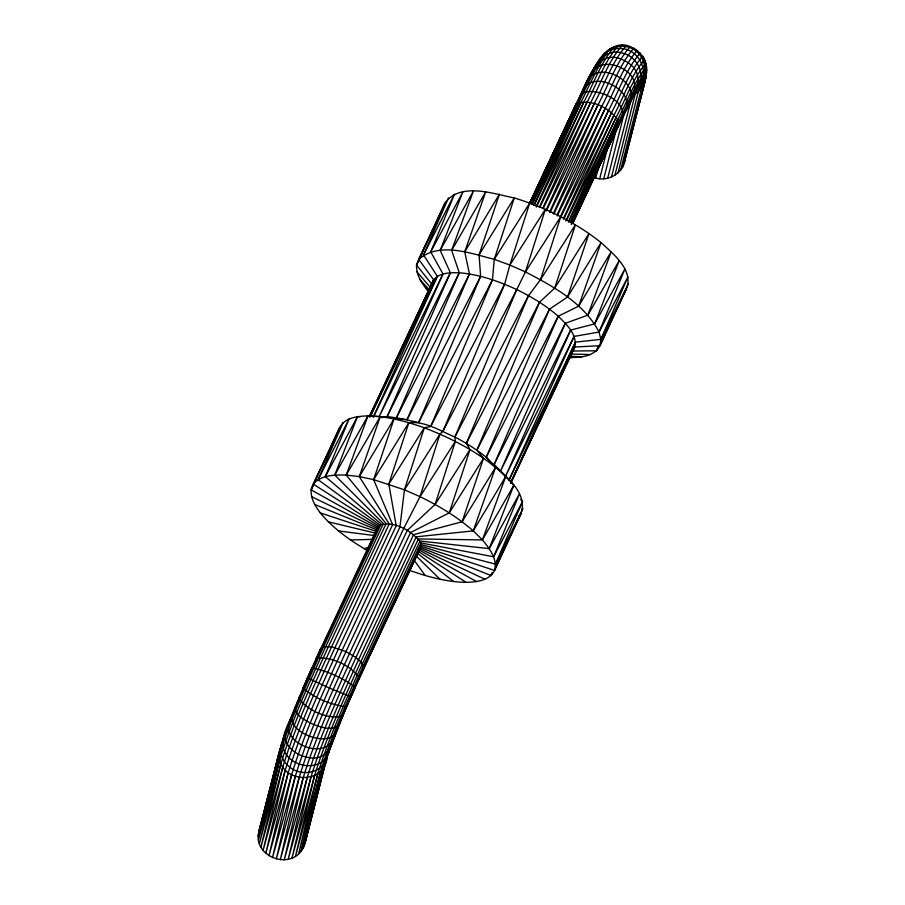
<?xml version="1.0" encoding="UTF-8"?>
<svg xmlns="http://www.w3.org/2000/svg" width="905" height="905" viewBox="0 0 905 905"><rect width="100%" height="100%" fill="white"/><g stroke="black" fill="none" stroke-linecap="round" stroke-linejoin="round"><path stroke-width="1.36" d="M346.898 705.742L324.42 763.277L301.195 851.107C287.575 869.829 253.366 855.474 258.683 832.442L283.095 738.74L295.053 707.201L307.553 677.811L320.698 648.58L323.538 646.803L331.592 646.803L345.97 651.555L355.937 657.505L360.744 661.804L363.403 665.797L363.618 669.021L346.253 706.816C330.947 704.712 314.374 698.445 303.118 687.868L311.863 667.879C327.124 670.933 342.984 677.811 355.213 687.393L343.685 713.366M316.309 660.118L315.992 658.953L378.313 525.748C393.019 519.674 412.239 530.737 421.029 542.955L363.403 665.797C347.814 700.153 331.897 734.6 320.811 770.732L301.195 851.107L303.254 847.94L327.565 753.254C327.282 791.66 266.952 780.913 281.455 745.324L279.769 752.112M305.585 837.012L305.483 840.779L303.254 847.94L323.153 767.745M593.194 177.142C607.368 183.5 626.396 172.244 625.016 156.067M624.903 159.834L645.763 78.011L646.374 71.88M646.589 71.993L644.971 81.688L624.122 163.511M614.925 175.265L636.441 89.165C647.03 82.253 650.028 66.619 642.629 56.336C628.556 72.423 621.554 93.984 611.486 112.74L560.387 218.026M643.036 59.549L643.183 57.162C610.038 18.168 586.802 82.423 575.716 105.184L529.64 203.139M622.674 166.984L644.971 81.688L645.333 75.748C647.188 69.255 646.193 62.083 642.629 56.336M646.634 70.692L646.26 67.762C633.455 82.4 627.075 102.039 617.911 119.109L568.668 221.895M331.049 743.752C329.25 751.535 326.569 760.947 318.141 763.956C309.544 767.361 299.453 765.573 291.987 760.302C269.158 743.616 295.777 716.217 299.487 696.692L298.967 697.698C305.664 710.165 329.499 720.437 342.938 715.776L343.153 714.633C336.06 730.516 330.857 747.225 324.42 763.277C320.076 769.623 312.236 772.802 304.691 772.508C289.453 772.7 274.769 755.72 282.665 741.071M367.747 550.726C350.178 540.613 333.334 528.588 320.28 512.909C314.363 504.945 307.643 493.949 313.288 484.107L339.545 427.805C344.669 417.409 357.69 416.232 367.95 415.87C387.306 416.266 406.164 421.368 424.298 427.782L430.723 426.436L492.467 279.792L494.266 259.339L514.266 197.935C545.523 207.483 575.365 222.223 601.033 242.563C613.386 254.079 634.213 270.256 626.226 289.385L599.97 345.687C594.257 356.808 579.89 357.724 568.826 357.452L571.564 357.622M355.382 686.409L421.244 546.19L494.537 570.433C497.682 558.804 489.356 548.317 482.399 539.923L505.782 476.415C482.614 454.446 453.959 439.095 424.298 427.782L404.445 489.809L399.908 527.095L342.282 649.926C323.707 690.866 304.747 731.896 291.546 774.94L268.955 855.745L288.175 772.768C301.297 730.007 320.132 689.237 338.583 648.58L396.209 525.737L388.833 484.085L408.845 422.68C425.361 421.006 440.192 430.893 454.887 437.047C465.917 442.839 476.516 449.434 486.257 457.217C499.571 472.534 529.549 490.272 520.794 514.131L494.537 570.433C489.424 580.829 476.392 582.006 466.132 582.379C446.787 581.972 427.929 576.87 409.795 570.455M444.627 205.582L444.977 203.059C460.294 181.803 493.282 193.84 514.266 197.935L479.073 254.893L480.634 276.33L418.687 422.465L396.435 417.759L380.258 416.639L346.219 475.068C334.884 474.842 321.298 474.695 313.288 484.107L378.313 525.748L377.792 527.095L311.094 489.843L339.545 427.805M544.878 409.603L510.601 483.485L574.788 347.034C577.537 334.375 566.292 324.295 558.215 316.241C545.783 305.381 531.563 296.783 516.744 289.577C498.587 281.184 479.333 274.43 459.276 272.778C450.452 272.597 439.875 272.473 433.642 279.815L369.523 416.255L433.642 279.815L418.721 259.362L444.977 203.059L416.526 265.097C416.085 275.097 421.99 283.955 428.382 291.139M637.109 87.751L641.803 82.977L645.333 75.748C633.568 89.652 626.78 107.887 619.167 124.268L572.56 223.558L618.33 125.478C625.219 105.331 654.824 76.778 624.733 60.759C595.049 45.205 586.678 85.681 576.236 103.826L529.629 203.116M573.419 349.025L574.788 347.034L599.97 345.687L600.841 339.375L627.968 276.806L599.065 332.045L600.841 339.375L575.467 342.124L509.063 480.091M590.105 77.411C594.155 62.841 607.425 46.822 624.303 53.655C638.907 57.977 647.143 78.305 635.91 90.014M645.763 78.011L646.136 71.8C633.851 85.839 627.742 104.663 618.952 121.032L570.557 222.619M291.546 774.94L272.495 857.646L295.234 776.558C308.435 733.514 327.395 692.483 345.97 651.555L403.596 528.712L420.01 496.653L455.328 441.414L454.887 437.047L516.744 289.577L525.443 271.907L560.749 216.668L540.523 279.668L528.497 295.618L454.887 437.047M295.234 776.558L276.308 858.969L299.136 777.576C312.248 734.815 331.094 694.056 349.545 653.387L407.16 530.545L435.101 504.413L470.012 449.547L466.324 443.393L528.497 295.618M299.136 777.576L280.279 859.682L303.141 777.972C316.094 735.765 334.692 695.526 352.893 655.39L410.519 532.559L449.265 512.864L483.564 458.269L476.878 450.181L539.527 302.202L554.697 288.118L588.997 233.524L567.537 297.032L549.539 309.148L476.878 450.181M303.141 777.972L284.294 859.75L307.146 777.723C319.838 736.331 338.085 696.861 355.937 657.505L413.562 534.663L462.116 521.778L495.601 467.308L486.257 457.217L549.539 309.148M307.146 777.723L288.243 859.184L311.015 776.841C323.402 736.489 341.174 698.027 358.584 659.655L416.21 536.823L473.258 530.884L482.399 539.923L513.814 485.329L494.187 464.31L558.215 316.241L578.691 306.139L611.214 251.669L587.82 315.178L565.331 323.277L494.187 464.31M480.634 276.33L407.148 419.535L394.026 418.925L373.641 479.639L392.612 524.685L334.986 647.528C316.773 687.664 298.186 727.903 285.233 770.098L265.787 853.313L288.175 772.768M311.015 776.841L292.021 857.997L314.657 775.347C326.648 736.251 343.877 698.977 360.744 661.804L418.37 538.961L482.399 539.923M396.435 417.759L459.276 272.778L451.64 250.323L485.691 191.883L464.729 251.862L469.469 273.966L396.435 417.759L367.95 415.87L346.219 475.068L359.296 476.607L389.207 523.961L331.592 646.803C313.73 686.171 295.494 725.629 282.79 767.021L263.084 850.429L285.233 770.098M314.657 775.347L295.494 856.209L317.949 773.3C329.51 735.618 346.117 699.701 362.373 663.863L419.988 541.032L489.254 548.645L519.447 493.791L493.632 556.79L421.029 542.955L421.244 546.19L362.792 670.232M346.219 475.068L386.118 523.599L328.492 646.442C311.082 684.814 293.31 723.276 280.923 763.628L260.923 847.182L282.79 767.021M317.949 773.3L298.582 853.901L320.811 770.732M360.111 416.786L357.464 416.639L334.782 475.08L383.403 523.599L325.777 646.442C308.91 683.626 291.693 720.9 279.69 759.996L259.373 843.652L280.923 763.628M272.722 779.001L258.683 832.442L279.226 752.474C290.313 716.341 306.241 681.884 321.829 647.528L379.444 524.685L318.074 479.661L349.081 418.947L325.302 476.618L381.163 523.972L323.538 646.803C307.281 682.642 290.686 718.559 279.125 756.241L258.468 839.942L279.69 759.996M274.373 773.866L276.398 765.709M277.077 762.983L279.102 754.838M339.613 723.219C331.818 739.77 330.495 763.639 305.833 756.897C294.091 754.623 280.222 742.202 286.602 729.43M279.226 752.474L258.23 836.175L279.125 756.241M324.782 763.831L305.483 840.779L326.026 760.822L304.691 844.456L324.906 764.408M325.461 761.128L326.479 757.078L325.415 761.15M259.803 828.844L280.018 748.797M595.728 178.025L598.861 165.751M599.698 178.726L608.047 145.999M603.726 178.805L616.588 128.34M607.674 178.24L624.71 111.417M611.441 177.041L631.6 97.944M618.013 172.946L639.575 86.631L639.179 86.032L636.249 88.26M620.615 170.163L641.475 88.339L641.803 82.977L636.928 88.215L638.285 86.563M273.423 776.309L281.455 745.324M310.901 816.695L311.965 812.633M317.27 792.305L318.334 788.244M319.035 785.529L321.162 777.406M321.875 774.691L324.703 763.854M380.258 416.639L359.296 476.607L373.641 479.639L404.445 489.809L439.943 434.083L442.907 431.346L504.617 284.249L509.866 265.063L529.719 203.037L494.266 259.339C470.747 253.491 439.57 241.364 418.721 259.362L416.526 265.097L431.934 284.272L422.488 304.736M336.366 731.353C329.397 749.657 281.794 730.482 293.853 712.676M333.447 738.899C324.691 760.019 281.975 743.876 289.272 722.235M327.836 754.827L328.809 751.727M326.117 760.155L327.169 756.784M505.782 476.415L473.258 530.884C457.285 516.947 439.027 505.906 420.01 496.653L439.943 434.083M599.065 332.045L624.869 269.045L594.675 323.9L570.67 330.065L505.397 476.55L574.087 336.411L599.065 332.045C583.94 303.051 553.385 286.455 525.443 271.907L545.364 209.338L509.866 265.063L494.266 259.339M435.101 504.413L455.328 441.414M283.095 739.736L284.385 735.742M449.265 512.864L470.012 449.547M554.697 288.118L575.433 224.802L540.523 279.668M479.073 254.893L499.447 194.179L464.729 251.862M462.116 521.778L483.564 458.269M315.992 658.953L316.309 658.059C331.445 656.679 351.072 665.333 359.443 678.049L358.821 678.795M473.258 530.884L495.601 467.308M578.691 306.139L601.033 242.563L567.537 297.032M451.64 250.323L473.383 191.113L440.203 250.334L450.373 272.778L386.854 417.16L381.401 417.556M320.178 649.937L320.698 648.58M572.424 223.456L619.371 122.775C612.289 108.894 591.101 97.921 576.236 103.826L529.957 203.308M440.203 250.334L462.885 191.894L430.735 251.873L442.998 273.977L379.252 416.481L450.373 272.778M489.254 548.645L513.814 485.329M594.675 323.9L619.235 260.583L587.82 315.178M579.766 96.643C586.847 87.185 588.205 72.423 598.952 66.144C606.011 63.101 614.224 64.244 620.921 67.671C648.444 81.36 627.516 105.523 619.167 124.268L572.492 223.49M645.672 78.43C643.964 85.228 640.355 91.869 633.455 94.629M430.735 251.873L454.502 194.19L423.506 254.916L437.364 276.342L373.313 416.99M583.635 88.735C594.732 70.194 634.213 89.844 625.853 109.856M407.148 419.535L469.469 273.966M587.243 81.586C598.375 57.841 644.914 84.165 627.289 105.104M295.765 705.73C292.858 714.237 304.295 719.577 310.291 723.05C318.764 726.534 329.454 731.002 338.187 726.149L359.432 677.008L421.447 544.697L495.42 564.12L522.536 501.551L520.737 499.47M318.074 479.661L343.052 422.703L313.288 484.107M423.506 254.916L448.473 197.957L418.721 259.362M565.331 323.277L500.431 471.256L570.67 330.065M491.042 575.535L492.173 572.944L491.042 575.535L420.418 547.401M572.062 351.016L596.463 350.789L598.171 346.909M593.431 70.058C597.402 61.687 602.662 53.271 610.739 48.406L611.271 49.187M545.896 210.571L594.121 103.815C604.529 84.437 611.757 62.162 626.305 45.544M549.606 212.053L597.82 105.172C608.296 85.67 615.57 63.248 630.208 46.517L630.785 47.377M553.249 213.772L601.508 106.79C611.984 87.287 619.258 64.866 633.896 48.135L640.763 53.961L640.197 53.124C625.853 69.527 618.703 91.507 608.443 110.636L557.197 215.956M557.242 214.587L605.083 108.634C615.491 89.256 622.719 66.981 637.267 50.363L637.833 51.212M542.83 208.105L590.524 102.763C600.796 83.645 607.934 61.653 622.289 45.25L622.855 46.098M560.478 216.634L608.443 110.636M563.351 218.772L611.486 112.74M508.972 480.035L574.087 336.411M539.335 207.245L587.13 102.05C597.198 83.294 604.201 61.721 618.285 45.635L618.828 46.472M565.795 220.933L614.122 114.901C623.941 96.62 630.762 75.601 644.484 59.922L646.091 66.8L645.706 63.769C632.414 78.961 625.796 99.324 616.282 117.039L566.813 219.791M536.099 206.725L584.03 101.677C593.85 83.396 600.671 62.377 614.393 46.698L614.936 47.513M568.317 221.77L616.282 117.039M533.803 205.288L581.327 101.688C589.608 84.629 597.379 67.185 607.775 51.28C612.674 45.318 622.007 45.205 628.918 47.286C646.147 52.581 650.175 76.156 637.516 88.147M494.537 570.433L522.988 508.395L495.42 564.12M599.97 345.687L628.421 283.65L600.841 339.375M410.089 331.603L414.219 322.644M417.171 316.252L421.3 307.293M531.948 204.225L579.076 102.05C586.361 86.801 593.567 71.461 602.255 56.958C606.079 49.696 615.479 47.603 623.059 48.689C639.383 50.816 649.507 71.71 639.428 85.274M595.92 65.873L599.596 59.526M570.286 222.506L617.911 119.109M510.533 482.818L575.467 342.124M369.817 417.386L433.642 279.815M530.59 203.523L581.825 93.373C594.913 86.246 627.731 100.455 622.188 117.367M571.666 223.083L618.952 121.032M572.503 222.019L573.691 219.474M576.643 213.094L578.419 209.27M591.451 181.204L592.628 178.658M547.83 403.234L556.699 384.127M561.428 373.935L563.792 368.844M568.51 358.652L570.286 354.828M576.236 103.826L529.821 203.173L577.367 102.774M572.684 222.098L575.682 215.741M576.892 213.207L582.888 200.491M584.098 197.946L618.33 125.478M530.104 203.387L533.712 195.763M534.912 193.218L540.93 180.514M543.939 174.156L548.147 165.253M551.156 158.907L553.566 153.816M571.236 224.44L619.371 122.775M510.59 482.874L574.788 347.034M530.794 203.625L579.076 102.05M370.496 416.13L437.364 276.342M532.219 204.372L581.327 101.688M600.015 59.821L604.563 53.531M534.131 205.492L584.03 101.677M536.461 206.962L587.13 102.05M539.742 207.528L590.524 102.763M563.826 218.908L614.122 114.901M596.463 350.789L598.284 347.034M608.002 326.977L626.226 289.385M498.327 560.5L499.537 557.989M504.402 547.966L520.794 514.131L518.882 515.907M373.38 417.024L442.998 273.977M543.26 208.444L594.121 103.815M546.315 210.933L597.82 105.172M550.104 212.268L601.508 106.79M553.736 214.021L605.083 108.634M416.526 265.097L422.171 253.694M311.094 489.843L313.605 484.775M386.854 417.16L459.276 272.778M486.257 457.217L558.215 316.241M418.687 422.465L492.467 279.792M430.723 426.436L504.617 284.249M466.324 443.393L539.527 302.202M442.907 431.346L516.744 289.577M493.632 556.79L522.536 501.551M325.302 476.618L357.464 416.639M636.882 89.142L630.966 98.69M334.782 475.08L367.95 415.87M635.163 92.129L641.385 81.925L643.874 79.516L644.202 82.061L642.109 85.398L636.351 90.794M359.296 476.607L394.026 418.925M303.118 687.868L304.385 687.065M373.641 479.639L408.845 422.68M388.833 484.085L424.298 427.782M599.574 59.345L602.198 56.8M632.878 94.72L634.394 92.989M364.082 548.69L369.331 547.163M350.529 539.968L373.052 539.357M570.082 354.013L590.433 354.545M570.116 356.219L582.051 356.853M338.481 530.93L374.568 535.579M328.311 521.823L375.009 533.022M308.3 678.037L307.44 677.868L329.431 688.083L350.812 696.703M320.28 512.909L375.994 531.258M314.646 504.447L377.328 530.025M509.866 265.063L525.443 271.907M404.445 489.809L420.01 496.653M418.981 548.283L485.012 579.291M311.558 496.687L377.905 528.724M418.223 549.505L476.63 581.598M418.031 551.292L466.132 582.379M417.16 553.147L453.835 581.61M416.277 556.043L440.068 579.313M425.712 288.163L428.574 291.184M420.067 279.702L429.208 289.668M416.979 271.941L430.486 287.53M413.811 559.788L425.248 575.557M607.436 50.703L607.934 51.461"/></g></svg>
